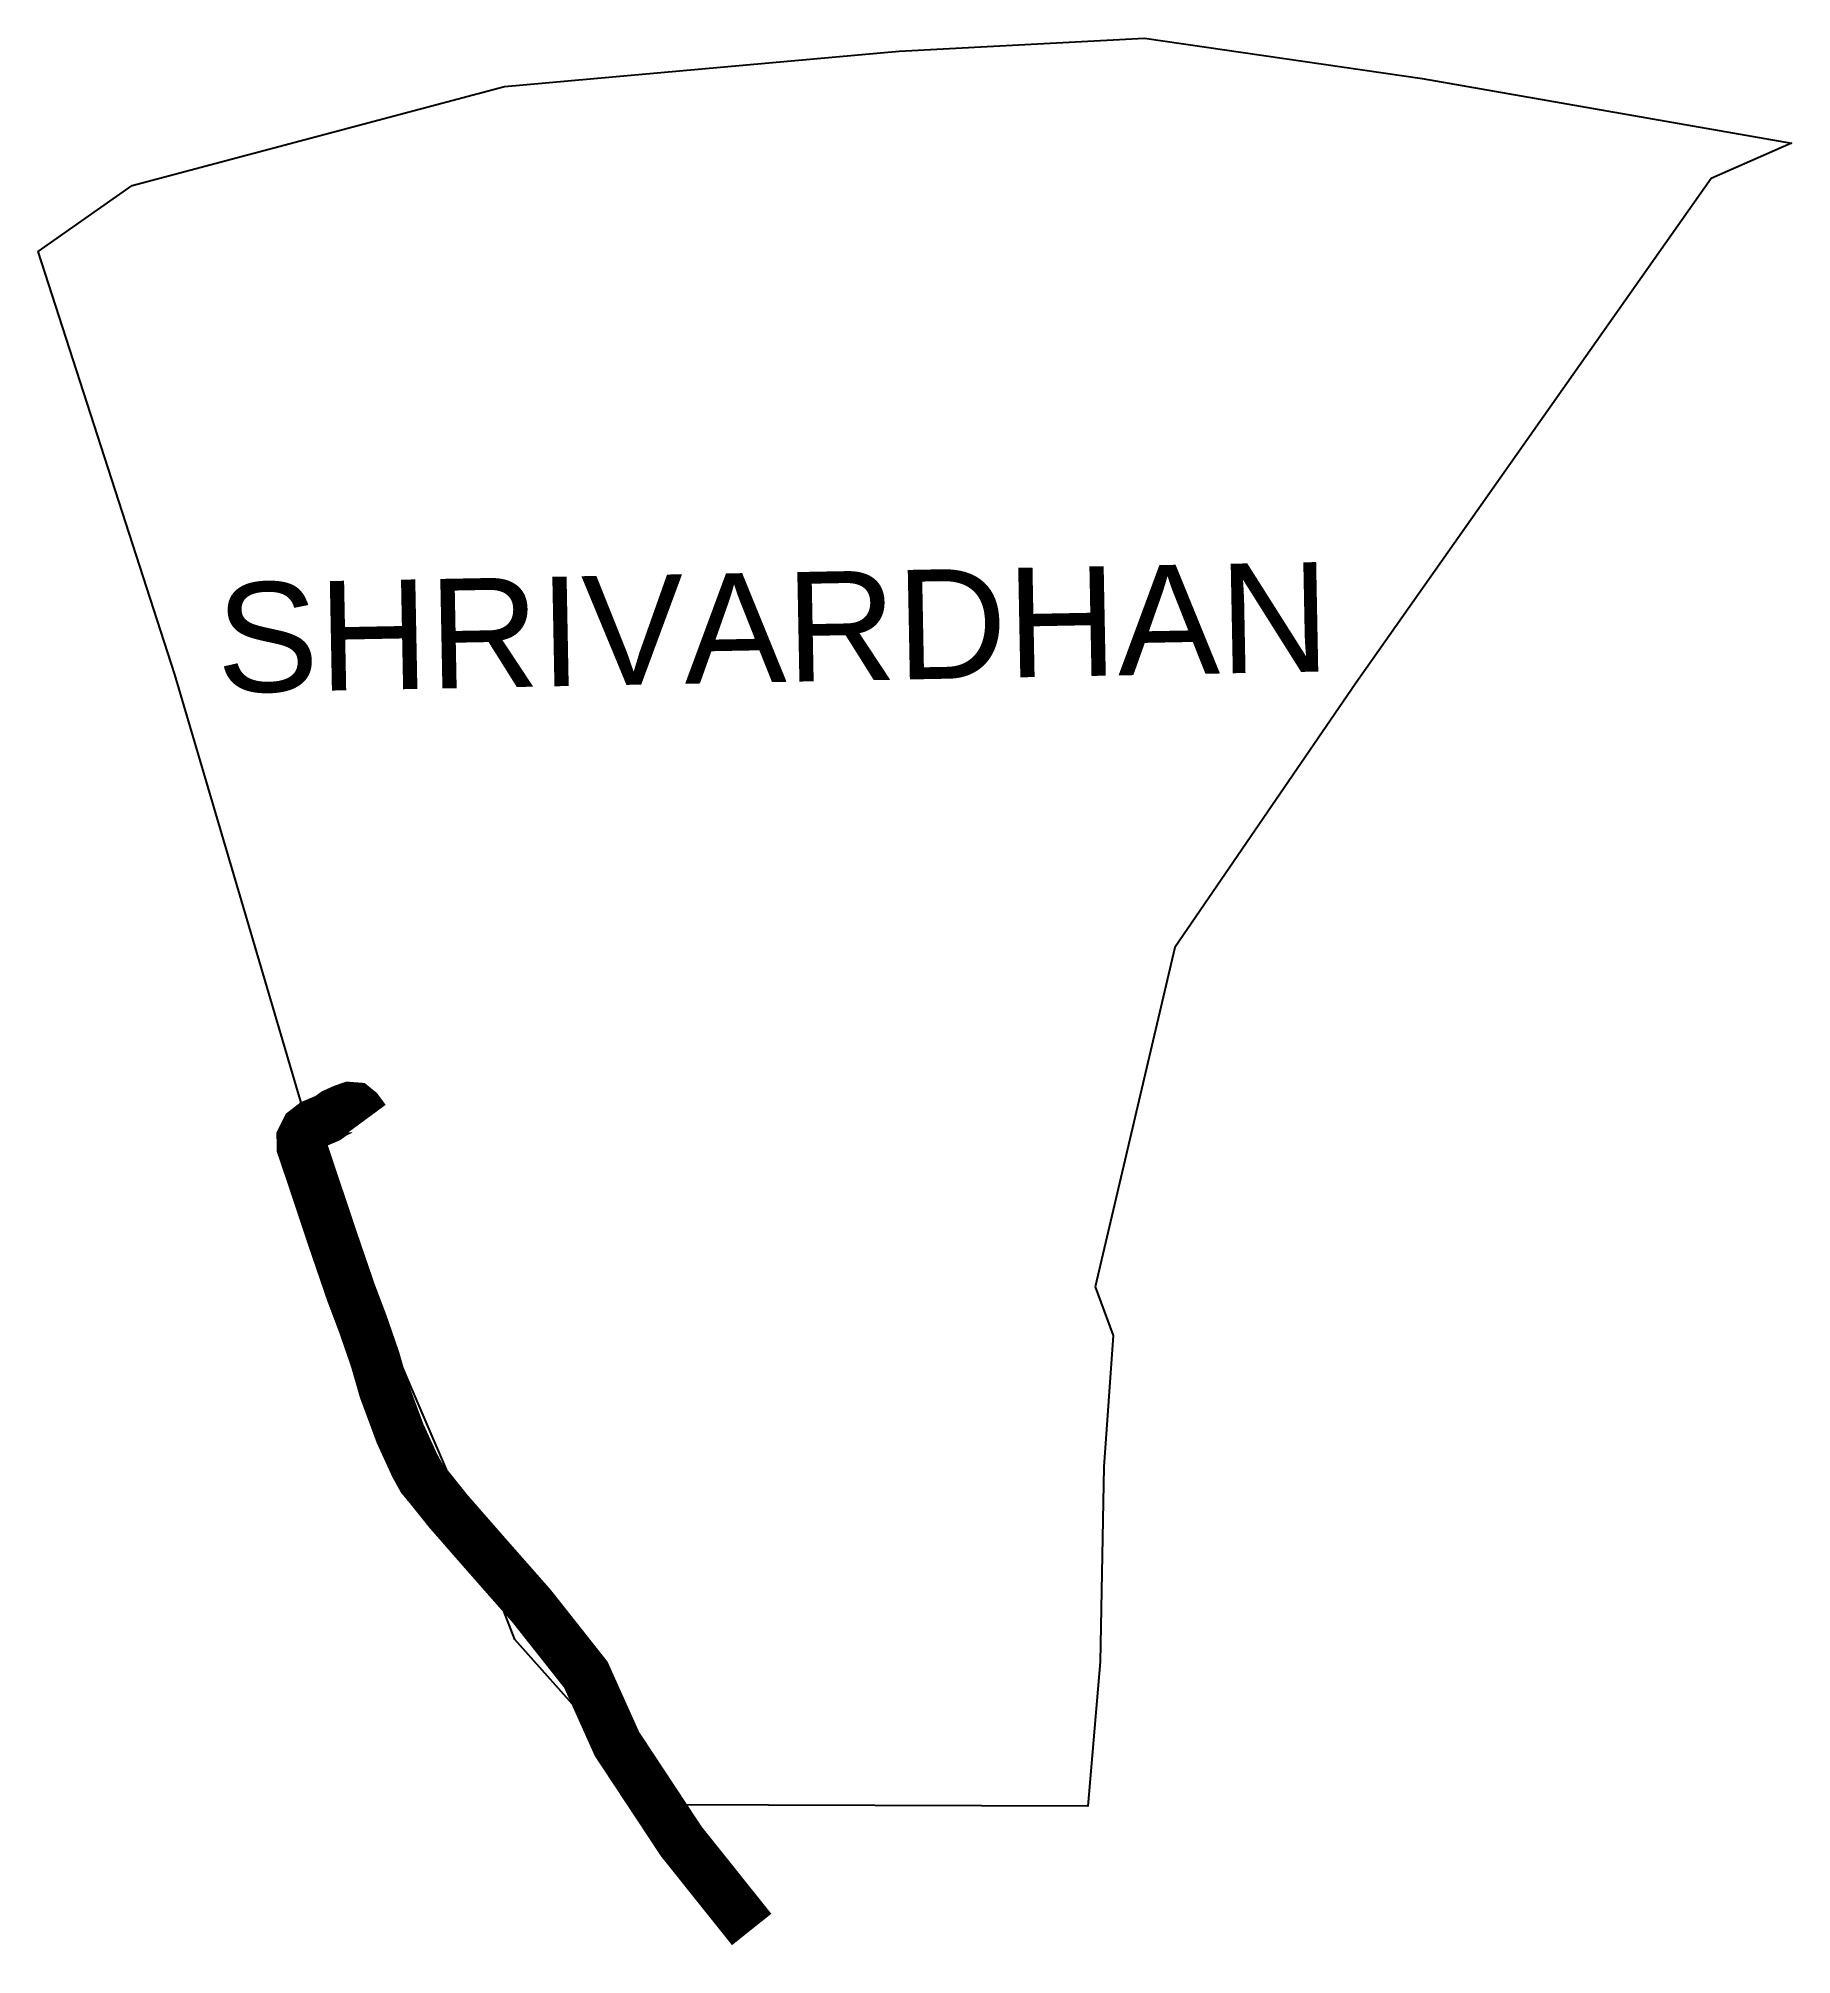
# Model space of a CAD drawing. Header units: metres. Extents: x 289336 to 291077, y 1994719 to 1996622.
import ezdxf

# ---------------------------------------------------------------- set-up
doc = ezdxf.new("R2010")
doc.units = ezdxf.units.M
doc.header["$MEASUREMENT"] = 0
for name, color, linetype in [('NATURALLY PROTECTED', 3, 'Continuous'), ('village', 3, 'Continuous'), ('VILLAGE NAME', 250, 'Continuous')]:
    doc.layers.add(name, color=color, linetype=linetype)
doc.styles.get("Standard").update_dxf_attribs({"font": 'arial.ttf'})

msp = doc.modelspace()

# ---------------------------------------------------------------- linework, layer by layer
at = {"color": 3}
msp.add_lwpolyline([(290385.2, 1995382.6), (290403.3, 1995334.2)], dxfattribs=at)
at = {"layer": 'NATURALLY PROTECTED', "color": 116, "true_color": 0x136734, "const_width": 50, "flags": 128}
msp.add_lwpolyline([(289660.8, 1995548.4), (289654.1, 1995557.5), (289650.3, 1995560.6), (289645.1, 1995561), (289638.8, 1995558.8), (289630, 1995554.8), (289623.3, 1995550), (289609.1, 1995544), (289601.5, 1995538.1), (289597.5, 1995530), (289597.6, 1995521.3), (289604.7, 1995500.4), (289627.1, 1995433.3), (289646.4, 1995377), (289658.3, 1995345.5), (289670.3, 1995310.8), (289679.1, 1995280.3), (289695.2, 1995236.9), (289709.8, 1995205), (289716.8, 1995192.3), (289724.5, 1995183), (289742.8, 1995160.1), (289778.8, 1995118.9), (289825.8, 1995065.5), (289879.7, 1994997.3), (289910.5, 1994928.7), (289974.4, 1994831.9), (290044.3, 1994744.4)], dxfattribs=at)
at = {"layer": 'village', "color": 3, "true_color": 0x00ff00}
for points in [[(289429.1, 1996475.9, 0), (289799, 1996574.4, 0), (290190.7, 1996609.5, 0), (290434.2, 1996622.2, 0), (290710, 1996582.2, 0), (291076.9, 1996518, 0), (290997, 1996483, 0), (290644.2, 1995981.8, 0), (290464.3, 1995719.6, 0), (290385.2, 1995382.6, 0)], [(290403.3, 1995334.2, 0), (290393.9, 1995203.8, 0), (290390.2, 1995010.2, 0), (290378.2, 1994866.9, 0), (289955.5, 1994868.2, 0), (289809.1, 1995032.2, 0), (289767.5, 1995140.1, 0), (289623.5, 1995475.6, 0), (289471.6, 1995990.5, 0), (289336, 1996410.4, 0), (289429.1, 1996475.9, 0)]]:
    msp.add_polyline3d(points, dxfattribs=at)

# ---------------------------------------------------------------- texts
at = {"layer": 'VILLAGE NAME', "insert": (289511.7, 1996081.1), "char_height": 108.748, "attachment_point": 1, "rotation": 1.1028}
msp.add_mtext_dynamic_manual_height_columns('{\\fArial|b0|i0|c0|p34;SHRIVARDHAN }', width=1068.399, gutter_width=543.7, heights=[112.5], dxfattribs=at)

doc.saveas('drawing.dxf')
